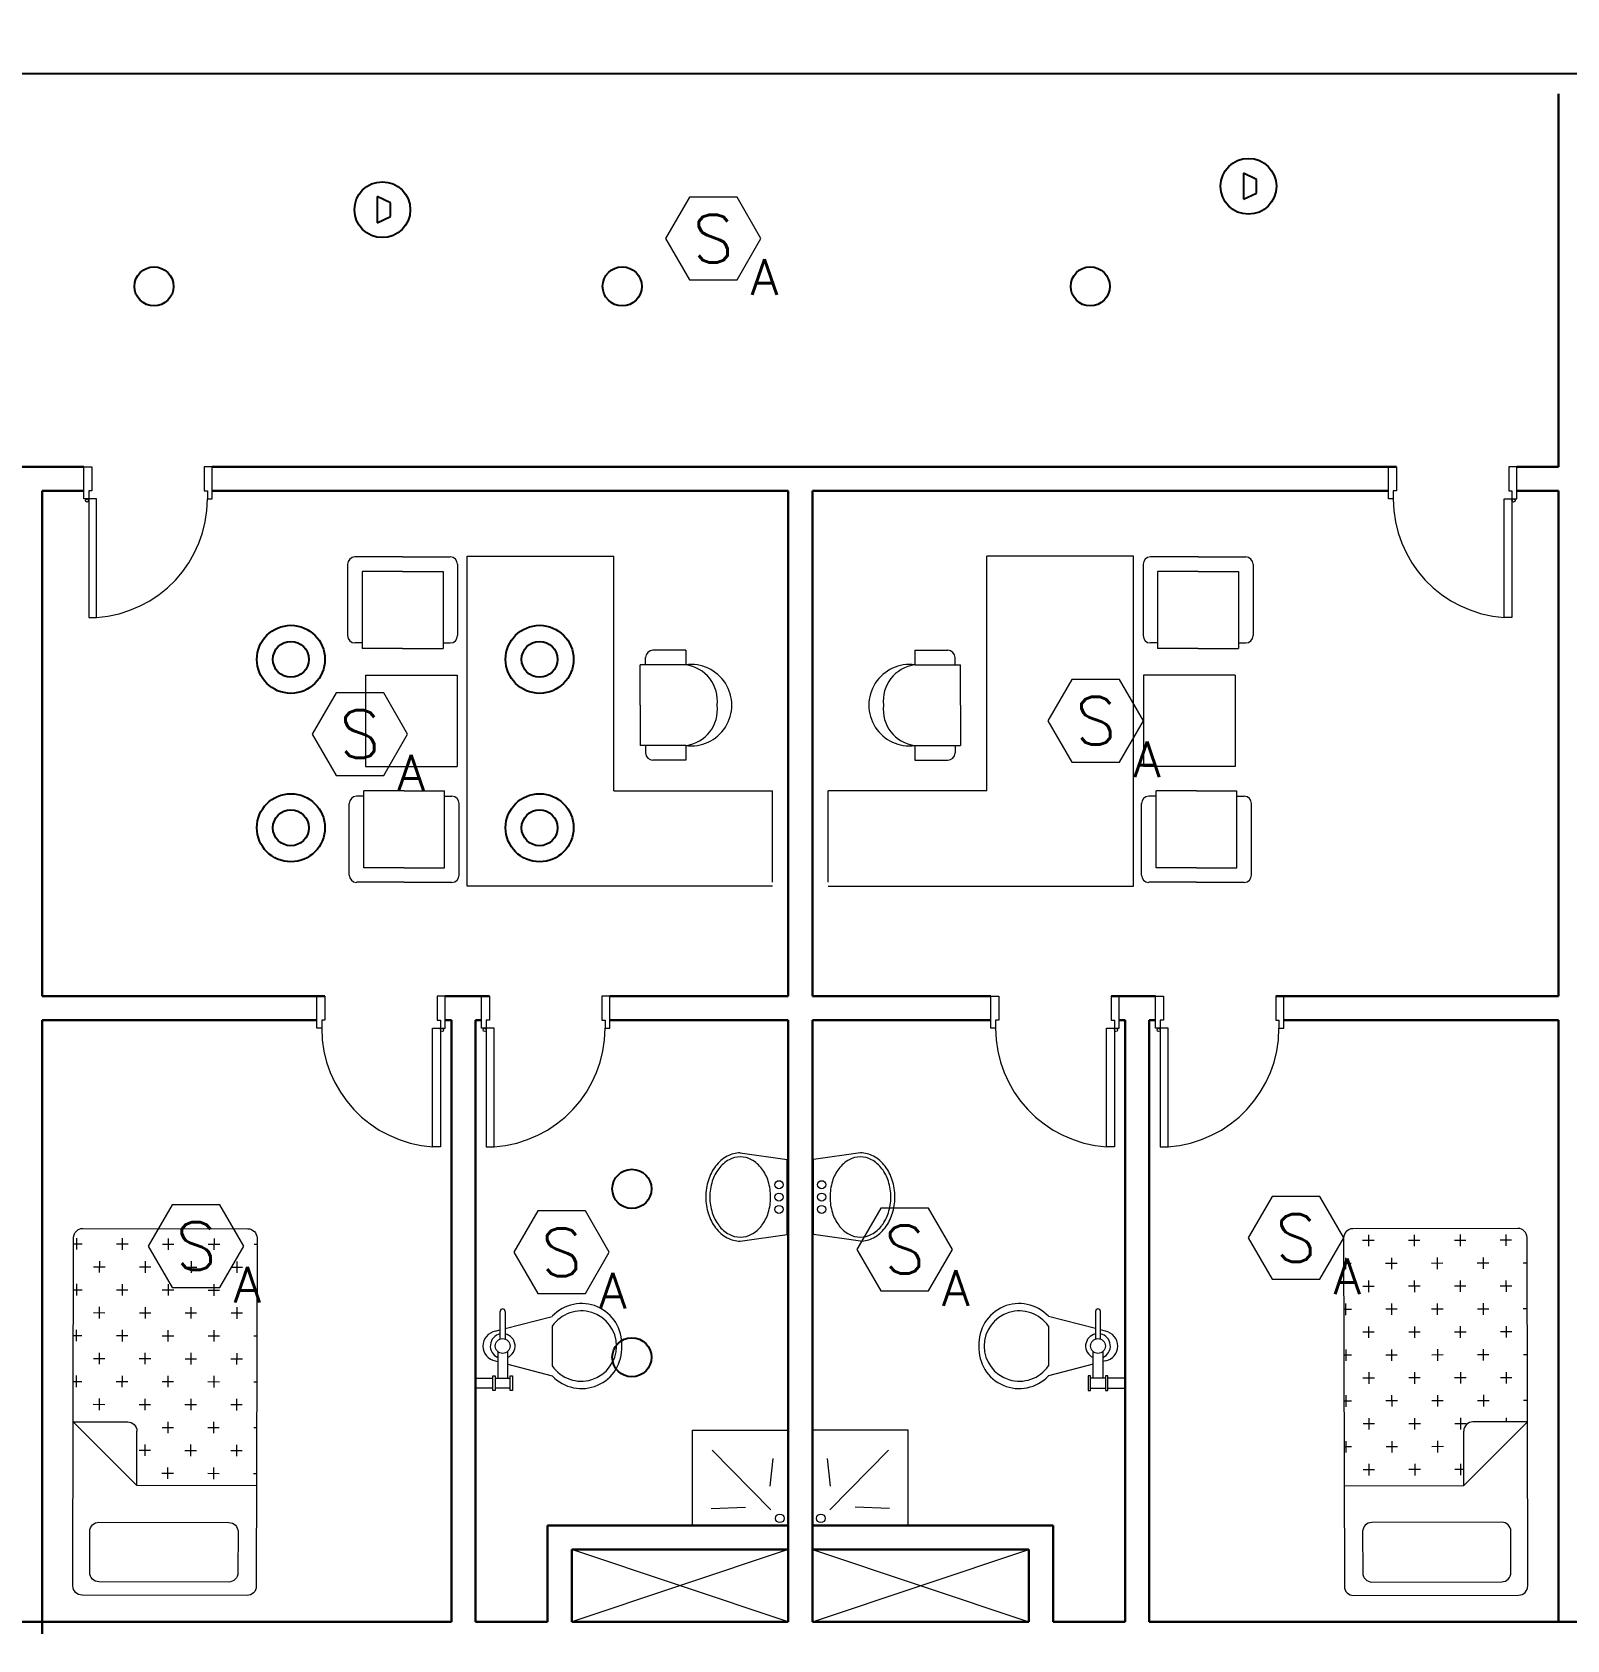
# Model space of a CAD drawing. Extents: x -15 to 31698, y 0 to 29135.
# Drawn here: x 65.41 to 74.98, y 367.76 to 377.78 of the extents above; entities that cross this region are included whole.
import ezdxf
from ezdxf.enums import TextEntityAlignment as Align

# ---------------------------------------------------------------- set-up
doc = ezdxf.new("R2010")
doc.units = 0
doc.header["$LTSCALE"] = 0.15
doc.layers.get('0').update_dxf_attribs({"color": 252})
for name, color, linetype in [('0 ARCH', 252, 'Continuous'), ('0 lum', 252, 'Continuous'), ('0 sockets', 252, 'Continuous'), ('bound', 252, 'Continuous')]:
    doc.layers.add(name, color=color, linetype=linetype)
for name, color, linetype, lineweight in [('anal', 252, 'Continuous', 20), ('DOOR', 252, 'Continuous', 20), ('FIXT', 252, 'Continuous', 9), ('FUR', 252, 'Continuous', 9), ('sofa', 252, 'Continuous', 9), ('T-FIRE-B', 4, 'Continuous', 0), ('T-TEXT', 2, 'Continuous', 0), ('wall', 252, 'Continuous', 30), ('WC', 252, 'Continuous', 9)]:
    doc.layers.add(name, color=color, linetype=linetype, lineweight=lineweight)
doc.styles.add('ROMANS', font='ROMANS.shx', dxfattribs={"width": 0.8})

# ---------------------------------------------------------------- blocks, each defined once
blk = doc.blocks.new('2')
at = {"color": 3}
blk.add_circle((0, 0, 3.4), 0.122, dxfattribs=at)
blk = doc.blocks.new('5')
at = {"color": 3}
for radius in [0.212, 0.112]:
    blk.add_circle((0, 0, 4), radius, dxfattribs=at)
blk = doc.blocks.new('A$C48FC3568')
at = {"layer": 'FUR'}
h = blk.add_hatch(dxfattribs=at)
h.set_pattern_fill('CROSS', color=256, scale=0.5, style=0)
h.set_pattern_definition([(0, (-34.60875, 58.23435), (0.125, -0.125), [0.0625, -0.1875]), (270, (-34.5775, 58.2656), (-0.125, -0.125), [0.0625, -0.1875])])
h.paths.add_polyline_path([(1.0549, 0.7028), (1.0549, 1), (0.05, 1, 0.414214), (0, 0.95), (0, 0.05, 0.414214), (0.05, 0), (1.402, 0), (1.402, 0.6528), (1.1049, 0.6528, -0.414214)])
for p, q in [((1.95, 1), (0.05, 1)), ((1.402, 0.6528), (1.0549, 1)), ((1.0549, 1), (1.0549, 0.7028)), ((0, 0.95), (0, 0.05)), ((1.877, 0.9085), (1.6523, 0.9085)), ((2, 0.05), (2, 0.95)), ((1.6023, 0.8585), (1.6023, 0.15)), ((1.927, 0.15), (1.927, 0.8585)), ((1.402, 0.6528), (1.1049, 0.6528)), ((1.402, 0), (1.402, 0.6528)), ((1.6523, 0.1), (1.877, 0.1)), ((0.05, 0), (1.95, 0))]:
    blk.add_line(p, q, dxfattribs=at)
for centre, start, end in [((0.05, 0.95), 90, 180), ((1.95, 0.95), 360, 90), ((1.6523, 0.8585), 90, 180), ((1.877, 0.8585), 360, 90), ((1.1049, 0.7028), 180, 270), ((1.6523, 0.15), 180, 270), ((1.877, 0.15), 270, 0), ((0.05, 0.05), 180, 270), ((1.95, 0.05), 270, 360)]:
    blk.add_arc(centre, 0.05, start, end, dxfattribs=at)
blk = doc.blocks.new('ARCH')
at = {"layer": 'anal'}
for p, q in [((70.125, 368.325), (68.775, 367.875)), ((70.125, 367.875), (68.775, 368.325)), ((70.125, 368.325), (68.775, 367.875)), ((70.125, 367.875), (68.775, 368.325)), ((70.275, 367.875), (71.625, 368.325)), ((70.275, 368.325), (71.625, 367.875)), ((70.275, 367.875), (71.625, 368.325)), ((70.275, 368.325), (71.625, 367.875))]:
    blk.add_line(p, q, dxfattribs=at)
at = {"layer": 'DOOR'}
for points in [[(65.765, 374.875), (65.735, 374.875), (65.735, 375.075), (65.785, 375.075), (65.785, 374.925), (65.765, 374.925)], [(66.505, 374.875), (66.535, 374.875), (66.535, 375.075), (66.485, 375.075), (66.485, 374.925), (66.505, 374.925)], [(73.895, 374.875), (73.865, 374.875), (73.865, 375.075), (73.915, 375.075), (73.915, 374.925), (73.895, 374.925)], [(74.635, 374.875), (74.665, 374.875), (74.665, 375.075), (74.615, 375.075), (74.615, 374.925), (74.635, 374.925)], [(65.765, 374.875), (65.765, 374.135), (65.813, 374.135), (65.813, 374.875)], [(74.635, 374.875), (74.635, 374.135), (74.587, 374.135), (74.587, 374.875)], [(67.217, 371.575), (67.187, 371.575), (67.187, 371.775), (67.237, 371.775), (67.237, 371.625), (67.217, 371.625)], [(67.957, 371.575), (67.987, 371.575), (67.987, 371.775), (67.937, 371.775), (67.937, 371.625), (67.957, 371.625)], [(68.243, 371.575), (68.213, 371.575), (68.213, 371.775), (68.263, 371.775), (68.263, 371.625), (68.243, 371.625)], [(68.983, 371.575), (69.013, 371.575), (69.013, 371.775), (68.963, 371.775), (68.963, 371.625), (68.983, 371.625)], [(71.417, 371.575), (71.387, 371.575), (71.387, 371.775), (71.437, 371.775), (71.437, 371.625), (71.417, 371.625)], [(72.157, 371.575), (72.187, 371.575), (72.187, 371.775), (72.137, 371.775), (72.137, 371.625), (72.157, 371.625)], [(72.443, 371.575), (72.413, 371.575), (72.413, 371.775), (72.463, 371.775), (72.463, 371.625), (72.443, 371.625)], [(73.183, 371.575), (73.213, 371.575), (73.213, 371.775), (73.163, 371.775), (73.163, 371.625), (73.183, 371.625)], [(67.957, 371.575), (67.957, 370.835), (67.908, 370.835), (67.908, 371.575)], [(68.243, 371.575), (68.243, 370.835), (68.292, 370.835), (68.292, 371.575)], [(72.157, 371.575), (72.157, 370.835), (72.108, 370.835), (72.108, 371.575)], [(72.443, 371.575), (72.443, 370.835), (72.492, 370.835), (72.492, 371.575)]]:
    blk.add_lwpolyline(points, close=True, dxfattribs=at)
for centre in [(65.755, 374.865), (74.645, 374.865), (67.967, 371.565), (68.233, 371.565), (72.167, 371.565), (72.433, 371.565)]:
    blk.add_circle(centre, 0.01, dxfattribs=at)
for centre, start, end in [((65.765, 374.875), 273.7231, 0), ((74.635, 374.875), 180, 266.2769), ((67.957, 371.575), 180, 266.2769), ((68.243, 371.575), 273.7231, 0), ((72.157, 371.575), 180, 266.2769), ((72.443, 371.575), 273.7231, 0)]:
    blk.add_arc(centre, 0.74, start, end, dxfattribs=at)
at = {"layer": 'FIXT'}
for p, q in [((69.826, 370.798), (70.117, 370.757)), ((70.117, 370.289), (70.117, 370.757)), ((70.574, 370.798), (70.283, 370.757)), ((70.283, 370.289), (70.283, 370.757)), ((69.826, 370.248), (70.117, 370.289)), ((70.574, 370.248), (70.283, 370.289))]:
    blk.add_line(p, q, dxfattribs=at)
for centre in [(70.067, 370.6), (70.067, 370.523), (70.333, 370.6), (70.333, 370.523), (70.067, 370.446), (70.333, 370.446)]:
    blk.add_circle(centre, 0.025, dxfattribs=at)
for centre, radius, start, end in [((69.853, 370.577), 0.228, 118.613, 142.7902), ((69.853, 370.577), 0.203, 118.613, 142.7902), ((69.826, 370.627), 0.171, 90, 118.613), ((69.826, 370.627), 0.146, 90, 118.613), ((69.826, 370.627), 0.146, 61.387, 90), ((69.798, 370.577), 0.203, 37.2098, 61.387), ((70.602, 370.577), 0.203, 118.613, 142.7902), ((70.574, 370.627), 0.146, 90, 118.613), ((70.574, 370.627), 0.171, 61.387, 90), ((70.574, 370.627), 0.146, 61.387, 90), ((70.547, 370.577), 0.203, 37.2098, 61.387), ((70.547, 370.577), 0.228, 37.2098, 61.387), ((69.964, 370.523), 0.353, 162.5408, 180), ((69.896, 370.544), 0.282, 142.7902, 162.5408), ((69.896, 370.544), 0.257, 142.7902, 162.5408), ((69.755, 370.544), 0.257, 17.4592, 37.2098), ((70.645, 370.544), 0.257, 142.7902, 162.5408), ((70.504, 370.544), 0.257, 17.4592, 37.2098), ((70.504, 370.544), 0.282, 17.4592, 37.2098), ((70.436, 370.523), 0.353, 360, 17.4592), ((69.964, 370.523), 0.328, 162.5408, 180), ((69.687, 370.523), 0.328, 360, 17.4592), ((70.713, 370.523), 0.328, 162.5408, 180), ((70.436, 370.523), 0.328, 0, 17.4592), ((69.964, 370.523), 0.353, 180, 197.4592), ((69.964, 370.523), 0.328, 180, 197.4592), ((69.687, 370.523), 0.328, 342.5408, 0), ((70.713, 370.523), 0.328, 180, 197.4592), ((70.436, 370.523), 0.328, 342.5408, 360), ((70.436, 370.523), 0.353, 342.5408, 0), ((69.896, 370.502), 0.282, 197.4592, 217.2098), ((69.896, 370.502), 0.257, 197.4592, 217.2098), ((69.853, 370.469), 0.228, 217.2098, 241.387), ((69.853, 370.469), 0.203, 217.2098, 241.387), ((69.798, 370.469), 0.203, 298.613, 322.7902), ((69.755, 370.502), 0.257, 322.7902, 342.5408), ((70.645, 370.502), 0.257, 197.4592, 217.2098), ((70.602, 370.469), 0.203, 217.2098, 241.387), ((70.547, 370.469), 0.203, 298.613, 322.7902), ((70.547, 370.469), 0.228, 298.613, 322.7902), ((70.504, 370.502), 0.257, 322.7902, 342.5408), ((70.504, 370.502), 0.282, 322.7902, 342.5408), ((69.826, 370.419), 0.171, 241.387, 270), ((69.826, 370.419), 0.146, 241.387, 270), ((69.826, 370.419), 0.146, 270, 298.613), ((70.574, 370.419), 0.146, 241.387, 270), ((70.574, 370.419), 0.146, 270, 298.613), ((70.574, 370.419), 0.171, 270, 298.613)]:
    blk.add_arc(centre, radius, start, end, dxfattribs=at)
at = {"layer": 'FUR'}
for p, q in [((67.378, 374.468), (67.378, 374.023)), ((67.721, 374.514), (67.424, 374.514)), ((67.721, 374.514), (68.018, 374.514)), ((68.064, 374.468), (68.064, 374.023)), ((68.123, 372.461), (68.123, 374.518)), ((68.123, 374.518), (69.037, 374.518)), ((69.037, 373.056), (69.037, 374.518)), ((71.363, 373.056), (71.363, 374.518)), ((72.277, 374.518), (71.363, 374.518)), ((72.277, 372.461), (72.277, 374.518)), ((72.336, 374.468), (72.336, 374.023)), ((72.679, 374.514), (72.382, 374.514)), ((72.679, 374.514), (72.976, 374.514)), ((73.022, 374.468), (73.022, 374.023)), ((67.47, 374.423), (67.47, 373.943)), ((67.721, 374.423), (67.47, 374.423)), ((67.721, 374.423), (67.973, 374.423)), ((67.973, 374.423), (67.973, 373.943)), ((72.679, 374.423), (72.427, 374.423)), ((72.427, 374.423), (72.427, 373.943)), ((72.679, 374.423), (72.93, 374.423)), ((72.93, 374.423), (72.93, 373.943)), ((67.47, 373.977), (67.424, 373.977)), ((67.721, 373.943), (67.47, 373.943)), ((67.721, 373.943), (67.973, 373.943)), ((67.973, 373.977), (68.018, 373.977)), ((72.427, 373.977), (72.382, 373.977)), ((72.679, 373.943), (72.427, 373.943)), ((72.679, 373.943), (72.93, 373.943)), ((72.93, 373.977), (72.976, 373.977)), ((69.486, 373.841), (69.201, 373.841)), ((69.201, 373.589), (69.201, 373.841)), ((69.236, 373.841), (69.236, 373.886)), ((69.486, 373.932), (69.281, 373.932)), ((69.486, 373.932), (69.486, 373.841)), ((70.914, 373.932), (70.914, 373.841)), ((70.914, 373.932), (71.119, 373.932)), ((70.914, 373.841), (71.199, 373.841)), ((71.164, 373.841), (71.164, 373.886)), ((71.199, 373.589), (71.199, 373.841)), ((67.49, 373.777), (67.49, 373.206)), ((67.49, 373.777), (68.062, 373.777)), ((68.062, 373.777), (68.062, 373.206)), ((72.338, 373.777), (72.338, 373.206)), ((72.91, 373.777), (72.338, 373.777)), ((72.91, 373.777), (72.91, 373.206)), ((69.201, 373.589), (69.201, 373.338)), ((71.199, 373.589), (71.199, 373.338)), ((69.486, 373.338), (69.201, 373.338)), ((69.236, 373.338), (69.236, 373.292)), ((69.486, 373.338), (69.486, 373.246)), ((70.914, 373.338), (71.199, 373.338)), ((70.914, 373.338), (70.914, 373.246)), ((71.164, 373.338), (71.164, 373.292)), ((69.486, 373.246), (69.281, 373.246)), ((70.914, 373.246), (71.119, 373.246)), ((67.49, 373.206), (68.062, 373.206)), ((72.91, 373.206), (72.338, 373.206)), ((67.731, 373.056), (67.479, 373.056)), ((67.479, 372.576), (67.479, 373.056)), ((67.731, 373.056), (67.982, 373.056)), ((67.982, 372.576), (67.982, 373.056)), ((69.037, 373.056), (70.027, 373.056)), ((70.027, 372.485), (70.027, 373.056)), ((71.363, 373.056), (70.373, 373.056)), ((70.373, 372.485), (70.373, 373.056)), ((72.669, 373.056), (72.418, 373.056)), ((72.418, 372.576), (72.418, 373.056)), ((72.669, 373.056), (72.921, 373.056)), ((72.921, 372.576), (72.921, 373.056)), ((67.388, 372.53), (67.388, 372.976)), ((67.479, 373.022), (67.434, 373.022)), ((67.982, 373.022), (68.028, 373.022)), ((68.074, 372.53), (68.074, 372.976)), ((72.326, 372.53), (72.326, 372.976)), ((72.418, 373.022), (72.372, 373.022)), ((72.921, 373.022), (72.966, 373.022)), ((73.012, 372.53), (73.012, 372.976)), ((67.731, 372.576), (67.479, 372.576)), ((67.731, 372.576), (67.982, 372.576)), ((72.669, 372.576), (72.418, 372.576)), ((72.669, 372.576), (72.921, 372.576)), ((67.731, 372.485), (67.434, 372.485)), ((67.731, 372.485), (68.028, 372.485)), ((70.027, 372.461), (68.123, 372.461)), ((70.373, 372.461), (72.277, 372.461)), ((72.669, 372.485), (72.372, 372.485)), ((72.669, 372.485), (72.966, 372.485))]:
    blk.add_line(p, q, dxfattribs=at)
for centre, radius, start, end in [((67.424, 374.468), 0.0457, 90, 180), ((68.018, 374.468), 0.0457, 0, 90), ((72.382, 374.468), 0.0457, 90, 180), ((72.976, 374.468), 0.0457, 360, 90), ((67.424, 374.023), 0.0457, 180, 270), ((68.018, 374.023), 0.0457, 270, 0), ((72.382, 374.023), 0.0457, 180, 270), ((72.976, 374.023), 0.0457, 270, 360), ((69.281, 373.886), 0.0457, 90, 180), ((69.519, 373.589), 0.254, 262.4334, 97.5666), ((69.458, 373.617), 0.225, 352.8823, 82.8823), ((70.881, 373.589), 0.254, 82.4334, 277.5666), ((70.942, 373.617), 0.225, 97.1177, 187.1177), ((71.119, 373.886), 0.0457, 360, 90), ((69.458, 373.561), 0.225, 277.1177, 7.1177), ((70.942, 373.561), 0.225, 172.8823, 262.8823), ((69.281, 373.292), 0.0457, 180, 270), ((71.119, 373.292), 0.0457, 270, 360), ((67.434, 372.976), 0.0457, 90, 180), ((68.028, 372.976), 0.0457, 360, 90), ((72.372, 372.976), 0.0457, 90, 180), ((72.966, 372.976), 0.0457, 0, 90), ((67.434, 372.53), 0.0457, 180, 270), ((68.028, 372.53), 0.0457, 270, 360), ((72.372, 372.53), 0.0457, 180, 270), ((72.966, 372.53), 0.0457, 270, 0)]:
    blk.add_arc(centre, radius, start, end, dxfattribs=at)
at = {"layer": 'sofa'}
for p, q in [((69.528, 369.069), (70.127, 369.069)), ((69.528, 368.469), (69.528, 369.069)), ((70.872, 369.069), (70.273, 369.069)), ((70.872, 368.469), (70.872, 369.069)), ((70.016, 368.574), (69.651, 368.946)), ((70.384, 368.574), (70.749, 368.946)), ((70.012, 368.72), (70.031, 368.892)), ((70.388, 368.72), (70.369, 368.892)), ((69.644, 368.582), (69.858, 368.589)), ((70.756, 368.582), (70.542, 368.589))]:
    blk.add_line(p, q, dxfattribs=at)
for centre in [(70.073, 368.52), (70.327, 368.52)]:
    blk.add_circle(centre, 0.0268, dxfattribs=at)
at = {"layer": 'wall'}
for p, q in [((74.925, 375.075), (74.925, 377.4)), ((65.325, 375.075), (65.735, 375.075)), ((66.535, 375.075), (70.275, 375.075)), ((73.915, 375.075), (70.125, 375.075)), ((74.925, 375.075), (74.665, 375.075)), ((65.475, 374.925), (65.735, 374.925)), ((65.475, 371.775), (65.475, 374.925)), ((66.535, 374.925), (70.125, 374.925)), ((70.125, 374.925), (70.125, 371.775)), ((70.125, 374.925), (70.125, 371.775)), ((70.275, 374.925), (70.275, 371.775)), ((70.275, 374.925), (70.275, 371.775)), ((73.865, 374.925), (70.275, 374.925)), ((74.925, 374.925), (74.665, 374.925)), ((74.925, 371.775), (74.925, 374.925)), ((67.237, 371.775), (65.475, 371.775)), ((68.263, 371.775), (67.987, 371.775)), ((70.125, 371.775), (69.013, 371.775)), ((70.275, 371.775), (71.387, 371.775)), ((72.137, 371.775), (72.413, 371.775)), ((73.163, 371.775), (74.925, 371.775)), ((67.187, 371.625), (65.475, 371.625)), ((65.475, 367.8), (65.475, 371.625)), ((68.025, 371.625), (67.987, 371.625)), ((68.025, 371.625), (68.025, 367.875)), ((68.213, 371.625), (68.175, 371.625)), ((68.175, 371.625), (68.175, 367.875)), ((70.125, 371.625), (69.013, 371.625)), ((69.583, 371.625), (69.563, 371.625)), ((70.125, 371.625), (70.125, 368.475)), ((70.125, 371.625), (70.125, 367.875)), ((70.275, 371.625), (70.275, 368.475)), ((70.275, 371.625), (71.387, 371.625)), ((70.275, 371.625), (70.275, 367.875)), ((70.817, 371.625), (70.837, 371.625)), ((72.187, 371.625), (72.225, 371.625)), ((72.225, 371.625), (72.225, 367.875)), ((72.375, 371.625), (72.413, 371.625)), ((72.375, 371.625), (72.375, 367.875)), ((73.213, 371.625), (74.925, 371.625)), ((74.925, 367.875), (74.925, 371.625)), ((70.125, 368.475), (68.625, 368.475)), ((68.625, 368.475), (68.625, 367.875)), ((70.275, 368.475), (71.775, 368.475)), ((71.775, 368.475), (71.775, 367.875)), ((70.125, 368.325), (68.775, 368.325)), ((68.775, 368.325), (68.775, 367.875)), ((70.125, 368.325), (70.125, 367.875)), ((70.275, 368.325), (71.625, 368.325)), ((71.625, 368.325), (71.625, 367.875)), ((65.25, 367.875), (68.025, 367.875)), ((68.175, 367.875), (68.625, 367.875)), ((68.775, 367.875), (70.125, 367.875)), ((70.275, 367.875), (71.625, 367.875)), ((71.775, 367.875), (72.225, 367.875)), ((72.375, 367.875), (77.35, 367.875))]:
    blk.add_line(p, q, dxfattribs=at)
at = {"layer": 'WC'}
for p, q in [((68.329, 369.637), (68.329, 369.81)), ((68.36, 369.81), (68.36, 369.637)), ((68.361, 369.703), (68.654, 369.779)), ((72.039, 369.703), (71.746, 369.779)), ((72.04, 369.81), (72.04, 369.637)), ((72.071, 369.637), (72.071, 369.81)), ((68.299, 369.686), (68.33, 369.695)), ((68.654, 369.717), (68.654, 369.47)), ((71.746, 369.717), (71.746, 369.47)), ((72.101, 369.686), (72.07, 369.695)), ((68.314, 369.56), (68.314, 369.393)), ((68.376, 369.393), (68.376, 369.559)), ((72.024, 369.393), (72.024, 369.559)), ((72.086, 369.56), (72.086, 369.393)), ((68.299, 369.501), (68.314, 369.497)), ((68.376, 369.481), (68.654, 369.409)), ((72.024, 369.481), (71.746, 369.409)), ((72.101, 369.501), (72.086, 369.497)), ((68.175, 369.393), (68.283, 369.393)), ((68.283, 369.331), (68.175, 369.331)), ((68.283, 369.409), (68.299, 369.409)), ((68.283, 369.316), (68.283, 369.409)), ((68.299, 369.409), (68.299, 369.316)), ((68.299, 369.393), (68.391, 369.393)), ((68.391, 369.331), (68.299, 369.331)), ((68.391, 369.316), (68.391, 369.409)), ((68.391, 369.409), (68.407, 369.409)), ((68.407, 369.409), (68.407, 369.316)), ((72.009, 369.409), (71.993, 369.409)), ((71.993, 369.409), (71.993, 369.316)), ((72.009, 369.316), (72.009, 369.409)), ((72.101, 369.393), (72.009, 369.393)), ((72.009, 369.331), (72.101, 369.331)), ((72.101, 369.409), (72.101, 369.316)), ((72.117, 369.409), (72.101, 369.409)), ((72.117, 369.316), (72.117, 369.409)), ((72.225, 369.393), (72.117, 369.393)), ((72.117, 369.331), (72.225, 369.331)), ((68.299, 369.316), (68.283, 369.316)), ((68.407, 369.316), (68.391, 369.316)), ((71.993, 369.316), (72.009, 369.316)), ((72.101, 369.316), (72.117, 369.316))]:
    blk.add_line(p, q, dxfattribs=at)
for centre in [(68.345, 369.594), (72.055, 369.594)]:
    blk.add_circle(centre, 0.0463, dxfattribs=at)
for centre, radius, start, end in [((68.837, 369.609), 0.25, 356.62, 136.9828), ((71.563, 369.609), 0.25, 43.0172, 183.38), ((68.345, 369.81), 0.0154, 360, 180), ((68.835, 369.593), 0.22, 0.3, 145.4946), ((71.565, 369.593), 0.22, 34.5054, 179.7), ((72.055, 369.81), 0.0154, 0, 180), ((68.316, 369.594), 0.0942, 100.3889, 259.6111), ((68.345, 369.594), 0.0772, 101.423, 247.1495), ((68.345, 369.594), 0.0772, 293.4137, 78.1237), ((72.055, 369.594), 0.0772, 101.8763, 246.5863), ((72.055, 369.594), 0.0772, 292.8505, 78.577), ((72.084, 369.594), 0.0942, 280.3889, 79.6111), ((68.837, 369.579), 0.25, 223.0172, 3.38), ((68.835, 369.595), 0.22, 214.5054, 359.7), ((71.563, 369.579), 0.25, 176.62, 316.9828), ((71.565, 369.595), 0.22, 180.3, 325.4946)]:
    blk.add_arc(centre, radius, start, end, dxfattribs=at)
at = {"layer": 'FUR', "extrusion": (0, 0, -1), "xscale": 1.142857142856969, "yscale": 1.142857142856969, "zscale": -1.142857142857, "rotation": 270.1259017659578}
blk.add_blockref('A$C48FC3568', (-66.814, 370.325), dxfattribs=at)
at = {"layer": 'FUR', "xscale": 1.142857142856969, "yscale": 1.142857142856969, "zscale": 1.142857142856969, "rotation": 270.1259017659578}
blk.add_blockref('A$C48FC3568', (73.586, 370.325), dxfattribs=at)
blk = doc.blocks.new('sound')
at = {"color": 2}
for p, q in [((157.806, 349.721), (157.724, 349.682)), ((157.724, 349.682), (157.724, 349.597)), ((157.806, 349.558), (157.806, 349.721)), ((157.724, 349.597), (157.806, 349.558))]:
    blk.add_line(p, q, dxfattribs=at)
blk.add_circle((157.774, 349.64), 0.174, dxfattribs=at)
blk = doc.blocks.new('SA-F')
blk.add_lwpolyline([(200, 0), (100, 173.2), (-100, 173.2), (-200, 0), (-100, -173.2), (100, -173.2)], close=True)
at = {"layer": 'T-TEXT', "style": 'ROMANS'}
blk.add_attdef('S', text='', height=200, dxfattribs=at).set_placement((0, 0, 0), align=Align.MIDDLE)
blk.add_attdef('A', text='', height=150, dxfattribs=at).set_placement((214.9, -161.3), align=Align.MIDDLE_CENTER)

msp = doc.modelspace()

# ---------------------------------------------------------------- linework, layer by layer
at = {"layer": 'bound', "color": 2}
msp.add_lwpolyline([(91.928, 377.785), (94.452, 377.785), (94.452, 313.159), (-14.968, 313.159), (-14.968, 377.527), (94.665, 377.527)], dxfattribs=at)

# ---------------------------------------------------------------- block references
at = {"layer": '0 ARCH', "color": 2}
msp.add_blockref('ARCH', (0, 0), dxfattribs=at)
at = {"layer": '0 lum', "rotation": 89.99999999999977}
for p in [(66.172, 376.2, 3.498), (69.09, 376.2, 3.498), (72.007, 376.2, 3.498)]:
    msp.add_blockref('2', p, dxfattribs=at)
at = {"layer": '0 lum'}
for name, p in [('5', (67.025, 373.875, 3.494)), ('5', (68.575, 373.875, 3.494)), ('5', (67.025, 372.825, 3.494)), ('5', (68.575, 372.825, 3.494)), ('2', (69.15, 370.574, 3.498)), ('2', (69.15, 369.524, 3.498))]:
    msp.add_blockref(name, p, dxfattribs=at)
at = {"layer": '0 sockets', "color": 3, "rotation": 180}
for p in [(230.767, 726.464), (225.369, 726.318)]:
    msp.add_blockref('sound', p, dxfattribs=at)
at = {"layer": 'T-FIRE-B', "xscale": 0.001487761816891826, "yscale": 0.001487761816891826, "zscale": 0.001487761816891826}
for p in [(69.657, 376.498), (72.041, 373.492), (67.455, 373.409), (66.434, 370.217), (68.712, 370.179), (70.85, 370.196), (73.289, 370.268)]:
    msp.add_blockref('SA-F', p, dxfattribs=at).add_auto_attribs({'S': 'S', 'A': 'A'})

doc.saveas('drawing.dxf')
